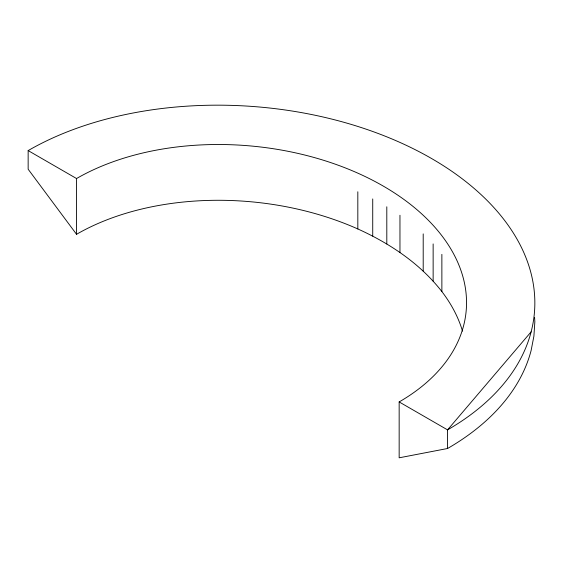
<?xml version="1.0" encoding="UTF-8"?>
<svg xmlns="http://www.w3.org/2000/svg" width="563" height="563" viewBox="0 0 563 563"><rect width="100%" height="100%" fill="white"/><g stroke="black" fill="none" stroke-linecap="round" stroke-linejoin="round"><path stroke-width="0.84" d="M531.127 331.832L447.557 429.872L447.557 448.5L399.16 457.81L399.16 401.933A229.254 144.839 5.2 0 0 399.962 196.642A229.254 144.839 5.2 0 0 76.54 178.534L28.15 150.588L28.15 169.217L76.54 234.299A229.261 144.881 5.2 0 1 357.829 228.958C389.863 243.427 420.125 263.583 441.878 291.578A229.261 144.881 5.2 0 1 462.505 331.135M399.16 401.933L447.557 429.872A297.433 184.347 4 0 0 448.169 168.809A297.433 184.347 4 0 0 28.15 150.588M534.59 317.469L534.85 321.74L533.9 336.181L531.127 350.453A297.433 184.347 4 0 1 447.557 448.5M441.871 254.363L441.878 291.578M433.137 243.927L433.144 281.134M423.2 233.891L423.2 271.092M399.962 215.263L399.962 252.456M386.802 206.79L386.809 243.976M372.727 198.943L372.734 236.129M357.822 191.772L357.829 228.958M76.54 178.534L76.54 234.299"/></g></svg>
